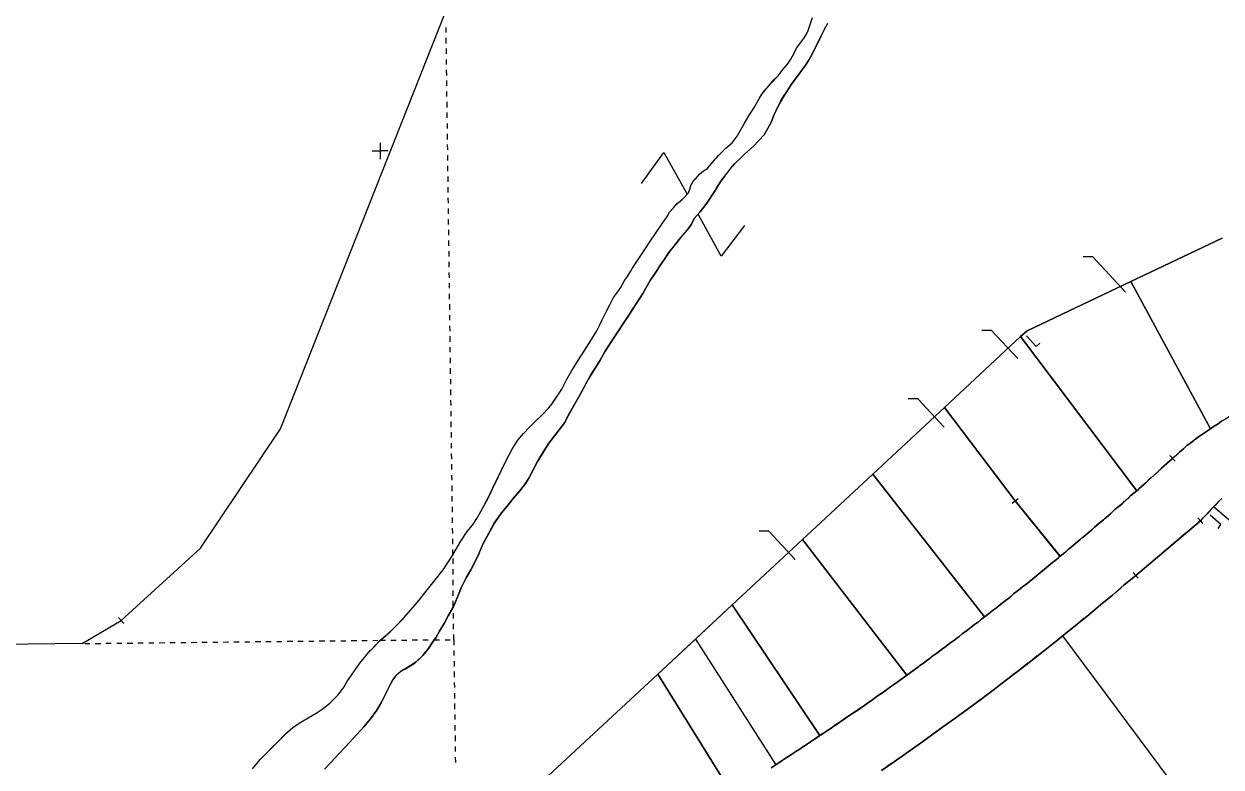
# Model space of a CAD drawing. Extents: x -8 to 2448, y 177 to 3185.
# Drawn here: x 812 to 1710, y 2049 to 2607 of the extents above; entities that cross this region are included whole.
import ezdxf

# ---------------------------------------------------------------- set-up
doc = ezdxf.new("R2010")
doc.units = 0
doc.layers.add('Cadastral_Map', color=7, linetype='CONTINUOUS')

msp = doc.modelspace()

# ---------------------------------------------------------------- linework, layer by layer
at = {"layer": 'Cadastral_Map', "color": 7}
for points in [[(855.85865, 2141.5315), (885.13929, 2158.8116), (944.66059, 2213.0519), (1004.6619, 2302.8124), (1128.7446, 2616.254)], [(1133.7847, 2208.0119), (1135.7048, 2211.1319), (1139.7848, 2218.3319), (1144.585, 2225.532), (1148.665, 2230.332), (1152.0251, 2235.372), (1154.9052, 2240.652), (1160.6653, 2251.2121), (1162.5853, 2255.0521), (1164.2654, 2258.8921), (1166.1854, 2262.7322), (1168.1055, 2266.8122), (1170.2655, 2271.1322), (1174.3456, 2280.0122), (1178.4257, 2287.4523), (1182.7458, 2294.1723), (1186.8259, 2299.2123), (1191.386, 2304.0124), (1195.9461, 2308.3324), (1198.3461, 2310.7324), (1200.9862, 2313.1324), (1205.7863, 2318.4124), (1208.1863, 2321.2925), (1215.6265, 2332.5725), (1219.4666, 2340.0126), (1223.0667, 2346.4926), (1228.5868, 2355.1326), (1237.947, 2369.7727), (1238.667, 2370.9727), (1242.0271, 2376.2528), (1243.9471, 2380.3328), (1245.8672, 2384.4128), (1248.9872, 2390.4128), (1251.6273, 2395.6929), (1254.5073, 2401.2129), (1257.3874, 2405.2929), (1259.5475, 2408.6529), (1262.4275, 2413.453), (1264.5876, 2416.813), (1267.7076, 2421.613), (1268.4277, 2423.053), (1277.3078, 2436.4931), (1281.6279, 2442.9731), (1286.428, 2450.1732), (1290.7481, 2456.4132), (1294.1082, 2461.2132), (1294.3482, 2461.6932), (1296.5083, 2465.2932), (1299.3883, 2468.6533), (1302.2684, 2471.7733), (1305.6285, 2474.6533), (1307.7885, 2476.5733), (1310.6686, 2479.9333), (1311.6286, 2482.5733), (1312.3486, 2485.4533), (1314.7487, 2489.2934), (1316.4287, 2490.9734), (1318.8288, 2493.8534), (1321.9488, 2496.2534), (1324.8289, 2498.1734), (1326.2689, 2499.8534), (1326.7489, 2500.3334), (1333.2291, 2507.7735), (1334.9091, 2509.6935), (1338.7492, 2513.2935), (1343.3093, 2517.3735), (1347.1494, 2522.4135), (1349.5494, 2526.4936), (1352.4295, 2531.7736), (1356.0296, 2537.7736), (1359.8696, 2544.0137), (1364.1897, 2551.4537), (1366.5898, 2555.0537), (1369.4699, 2558.4137), (1372.1099, 2561.7738), (1374.99, 2564.8938), (1377.87, 2567.7738), (1381.7101, 2572.5738), (1384.8302, 2576.4138), (1387.4702, 2580.2539), (1389.8703, 2584.8139), (1391.7903, 2588.4139), (1396.8305, 2595.3739), (1399.2305, 2598.974), (1400.4305, 2601.614), (1401.8706, 2606.174), (1403.7906, 2611.454)], [(1134.2647, 2169.3716), (1134.9847, 2170.3317), (1137.1448, 2175.8517), (1140.2649, 2183.2917), (1143.8649, 2190.7318), (1147.465, 2196.7318), (1150.5851, 2202.9718), (1153.4651, 2208.9719), (1156.3452, 2216.1719), (1160.9053, 2224.3319), (1164.9854, 2231.772), (1167.3854, 2235.372), (1170.0255, 2238.972), (1170.5055, 2239.692), (1174.5856, 2244.7321), (1179.1457, 2250.4921), (1184.1858, 2256.2521), (1188.5059, 2261.5321), (1190.906, 2265.6122), (1193.786, 2271.3722), (1197.1461, 2277.6122), (1200.5062, 2283.1323), (1206.0263, 2292.0123), (1217.7865, 2307.3724), (1220.6666, 2313.1324), (1229.3068, 2328.4925), (1237.707, 2343.6126), (1241.0671, 2348.8926), (1244.4271, 2354.1726), (1248.2672, 2360.8927), (1253.0673, 2368.8127), (1266.5076, 2388.7328), (1266.7476, 2389.2128), (1276.3478, 2404.3329), (1281.8679, 2413.933), (1285.708, 2419.453), (1290.0281, 2425.933), (1293.6282, 2431.4531), (1295.7882, 2434.8131), (1298.4283, 2438.1731), (1301.0684, 2441.5331), (1303.7084, 2444.8931), (1306.5885, 2448.2531), (1309.7086, 2451.8532), (1312.8286, 2456.4132), (1314.9887, 2460.4932), (1319.3088, 2465.5332), (1324.3489, 2472.0133), (1330.589, 2481.6133), (1333.2291, 2485.9333), (1335.6291, 2489.5334), (1337.7892, 2492.1734), (1343.7893, 2499.8534), (1345.2293, 2501.5334), (1349.0694, 2505.3735), (1352.9095, 2509.2135), (1359.3896, 2514.9735), (1367.5498, 2523.3735), (1372.1099, 2531.7736), (1373.3099, 2533.9336), (1374.75, 2538.2536), (1376.19, 2541.1336), (1377.63, 2544.4937), (1380.0301, 2548.8137), (1382.1901, 2552.6537), (1384.5902, 2556.2537), (1387.9503, 2561.5338), (1394.4304, 2570.1738), (1398.5105, 2575.6938), (1401.1505, 2580.0139), (1403.0706, 2583.3739), (1410.2707, 2597.7739), (1412.4308, 2602.334), (1415.3109, 2607.134)], [(1128.9846, 2600.174), (1128.9846, 2604.014)], [(1128.9846, 2592.0139), (1128.9846, 2596.0939)], [(1129.2246, 2584.0939), (1129.2246, 2588.1739)], [(1129.2246, 2576.1738), (1129.2246, 2580.0139)], [(1129.4646, 2568.0138), (1129.2246, 2572.0938)], [(1129.4646, 2560.0937), (1129.4646, 2564.1738)], [(1129.4646, 2552.1737), (1129.4646, 2556.0137)], [(1129.7046, 2544.0137), (1129.7046, 2548.0937)], [(1129.7046, 2536.0936), (1129.7046, 2540.1736)], [(1129.9446, 2528.1736), (1129.9446, 2532.0136)], [(1129.9446, 2520.0135), (1129.9446, 2524.0936)], [(1079.3035, 2517.3735), (1079.3035, 2505.1335)], [(1130.1846, 2512.0935), (1129.9446, 2516.1735)], [(1073.3034, 2511.3735), (1079.3035, 2511.3735)], [(1085.3037, 2511.3735), (1079.3035, 2511.3735)], [(1130.1846, 2504.1734), (1130.1846, 2508.0135)], [(1275.3878, 2486.8934), (1292.1882, 2510.1735), (1309.7086, 2478.7333)], [(1130.1846, 2496.0134), (1130.1846, 2500.0934)], [(1130.4246, 2488.0934), (1130.4246, 2492.1734)], [(1130.4246, 2480.1733), (1130.4246, 2484.0133)], [(1130.6646, 2472.0133), (1130.4246, 2476.0933)], [(1130.6646, 2464.0932), (1130.6646, 2468.1733)], [(1352.6695, 2455.4532), (1335.1491, 2432.4131), (1317.8687, 2463.8532)], [(1130.6646, 2456.1732), (1130.6646, 2460.0132)], [(1130.9047, 2448.0131), (1130.9047, 2452.0932)], [(1130.9047, 2440.0931), (1130.9047, 2444.1731)], [(1710.9973, 2445.8531), (1642.3558, 2413.213), (1564.5941, 2376.2528), (1559.794, 2371.9327), (1502.6728, 2318.6525), (1448.9116, 2268.7322), (1396.1104, 2219.5319), (1343.5493, 2170.5717), (1287.6281, 2118.4914), (1205.3063, 2042.171)], [(1710.9973, 2445.8531), (1642.3558, 2413.213)], [(1131.1447, 2432.1731), (1131.1447, 2436.0131)], [(1131.1447, 2424.013), (1131.1447, 2428.093)], [(1638.5157, 2405.2929), (1614.0352, 2431.6931), (1606.835, 2431.6931)], [(1131.3847, 2416.093), (1131.1447, 2420.173)], [(1131.3847, 2408.1729), (1131.3847, 2412.013)], [(1559.794, 2371.9327), (1564.5941, 2376.2528), (1642.3558, 2413.213)], [(1642.3558, 2413.213), (1702.3571, 2302.8124)], [(1131.3847, 2400.0129), (1131.3847, 2404.0929)], [(1131.6247, 2392.0928), (1131.6247, 2396.1729)], [(1131.6247, 2384.1728), (1131.6247, 2388.0128)], [(1131.8647, 2376.0128), (1131.6247, 2380.0928)], [(1131.8647, 2368.0927), (1131.8647, 2372.1727)], [(1559.794, 2371.9327), (1502.6728, 2318.6525), (1448.9116, 2268.7322)], [(1557.634, 2355.3726), (1537.9535, 2376.4928), (1530.7534, 2376.4928)], [(1559.794, 2371.9327), (1646.9159, 2256.2521)], [(1574.1943, 2366.8927), (1571.5543, 2364.4927), (1564.1141, 2372.4127)], [(1131.8647, 2360.1727), (1131.8647, 2364.0127)], [(1132.1047, 2352.0126), (1132.1047, 2356.0927)], [(1132.1047, 2344.0926), (1132.1047, 2348.1726)], [(1132.3447, 2336.1725), (1132.3447, 2340.0126)], [(1132.3447, 2328.0125), (1132.3447, 2332.0925)], [(1767.8785, 2332.5725), (1764.9985, 2331.8525), (1761.6384, 2330.8925), (1758.5183, 2330.1725), (1755.3983, 2329.2125), (1752.2782, 2328.0125), (1749.1581, 2327.0525), (1746.0381, 2325.8525), (1742.918, 2324.6525), (1739.7979, 2323.4525), (1736.6779, 2322.2525), (1733.7978, 2320.8125), (1730.6777, 2319.3725), (1727.7977, 2317.9324), (1724.9176, 2316.4924), (1722.0375, 2315.0524), (1719.1575, 2313.3724), (1716.2774, 2311.6924), (1713.3974, 2310.0124), (1710.5173, 2308.3324), (1707.8772, 2306.4124), (1704.9972, 2304.7324), (1702.3571, 2302.8124)], [(1132.5847, 2320.0925), (1132.3447, 2324.1725)], [(1502.4328, 2304.0124), (1482.7523, 2325.1325), (1475.5522, 2325.1325)], [(1589.3146, 2207.0519), (1555.7139, 2248.5721), (1502.6728, 2318.6525)], [(1132.5847, 2312.1724), (1132.5847, 2316.0124)], [(1132.5847, 2304.0124), (1132.5847, 2308.0924)], [(1372.5899, 2048.171), (1376.91, 2051.051), (1380.9901, 2053.691), (1381.4701, 2053.931), (1381.9501, 2054.411), (1386.5102, 2057.291), (1390.3503, 2059.9311), (1390.8303, 2060.1711), (1391.3103, 2060.4111), (1395.8704, 2063.5311), (1399.9505, 2066.1711), (1400.1905, 2066.4111), (1400.6705, 2066.6511), (1405.2306, 2069.7711), (1409.3107, 2072.4111), (1409.7907, 2072.6511), (1414.5908, 2076.0111), (1418.9109, 2078.8912), (1419.1509, 2079.1312), (1424.191, 2082.4912), (1428.2711, 2085.1312), (1428.5111, 2085.3712), (1433.3112, 2088.7312), (1437.6313, 2091.6112), (1442.9115, 2095.2113), (1446.7515, 2098.0913), (1452.2717, 2101.9313), (1456.1117, 2104.5713), (1462.1119, 2108.8913), (1465.2319, 2111.0513), (1474.3521, 2117.7714), (1483.4723, 2124.2514), (1483.7123, 2124.4914), (1484.1923, 2124.9714), (1486.8324, 2126.8914), (1492.3525, 2130.9714), (1493.0725, 2131.4514), (1494.0326, 2132.1714), (1496.9126, 2134.3315), (1501.4727, 2137.6915), (1502.6728, 2138.4115), (1503.6328, 2139.3715), (1506.5128, 2141.5315), (1510.3529, 2144.4115), (1512.033, 2145.6115), (1513.473, 2146.5715), (1515.873, 2148.7315), (1519.2331, 2151.1316), (1521.1532, 2152.5716), (1523.0732, 2154.0116), (1525.2332, 2155.6916), (1528.1133, 2157.8516), (1530.5134, 2159.7716), (1532.6734, 2161.4516), (1534.8334, 2163.1316), (1536.9935, 2164.8116), (1539.3936, 2166.7316), (1541.7936, 2168.4116), (1543.7137, 2170.0917), (1545.8737, 2171.7717), (1548.2738, 2173.6917), (1550.9138, 2175.6117), (1552.5938, 2177.0517), (1554.5139, 2178.7317), (1557.1539, 2180.8917), (1559.794, 2182.8117), (1561.474, 2184.2517), (1563.3941, 2185.6917), (1566.2741, 2187.8517), (1568.9142, 2190.0118), (1570.3542, 2191.4518), (1572.0343, 2192.6518), (1574.9143, 2195.0518), (1577.7944, 2197.4518), (1579.2344, 2198.6518), (1580.6744, 2199.8518), (1583.7945, 2202.2518), (1586.6746, 2204.6518), (1588.1146, 2205.8518), (1589.3146, 2207.0519), (1592.6747, 2209.6919), (1595.5548, 2212.0919), (1596.7548, 2213.0519), (1597.9548, 2214.0119), (1601.3149, 2216.8919), (1604.435, 2219.5319), (1605.395, 2220.4919), (1606.595, 2221.2119), (1610.1951, 2224.3319), (1613.3152, 2226.972), (1614.0352, 2227.692), (1614.9952, 2228.652), (1618.8353, 2231.772), (1621.9554, 2234.412), (1622.6754, 2235.132), (1623.6354, 2235.852), (1627.4755, 2239.212), (1630.5955, 2242.092), (1631.3156, 2242.572), (1632.0356, 2243.292), (1636.1157, 2246.6521), (1639.4757, 2249.7721), (1639.9558, 2250.2521), (1640.4358, 2250.4921), (1642.5958, 2252.6521), (1644.7559, 2254.3321), (1646.9159, 2256.2521), (1648.1159, 2257.2121), (1648.3559, 2257.6921), (1648.8359, 2257.9321), (1653.636, 2262.2521), (1656.7561, 2265.1322), (1657.2361, 2265.3722), (1662.7562, 2270.4122), (1665.3963, 2272.8122), (1673.7965, 2280.4922), (1676.4365, 2282.8923), (1679.0766, 2285.2923), (1681.9567, 2287.6923), (1684.5967, 2290.0923), (1687.4768, 2292.2523), (1690.3568, 2294.4123), (1693.2369, 2296.5723), (1696.357, 2298.7323), (1699.237, 2300.6524), (1702.3571, 2302.8124), (1704.9972, 2304.7324), (1707.8772, 2306.4124), (1710.5173, 2308.3324)], [(1132.8247, 2296.0923), (1132.8247, 2300.1724)], [(1646.9159, 2256.2521), (1647.8759, 2257.2121), (1648.3559, 2257.6921), (1648.8359, 2257.9321), (1653.636, 2262.2521), (1656.7561, 2265.1322), (1657.2361, 2265.3722), (1662.7562, 2270.4122), (1665.3963, 2272.8122), (1673.7965, 2280.4922), (1676.4365, 2282.8923), (1679.0766, 2285.2923), (1681.9567, 2287.6923), (1684.5967, 2290.0923), (1687.4768, 2292.2523), (1690.3568, 2294.4123), (1693.2369, 2296.5723), (1696.357, 2298.7323), (1699.237, 2300.6524), (1702.3571, 2302.8124)], [(1132.8247, 2288.1723), (1132.8247, 2292.0123)], [(1133.0647, 2280.0122), (1132.8247, 2284.0923)], [(1671.6364, 2282.6523), (1675.7165, 2278.3322)], [(1133.0647, 2272.0922), (1133.0647, 2276.1722)], [(1133.3047, 2264.1722), (1133.0647, 2268.0122)], [(1448.9116, 2268.7322), (1396.1104, 2219.5319)], [(1448.9116, 2268.7322), (1532.6734, 2161.4516)], [(1133.3047, 2256.0121), (1133.3047, 2260.0921)], [(1589.3146, 2207.0519), (1592.6747, 2209.6919), (1595.5548, 2212.0919), (1596.7548, 2213.0519), (1597.9548, 2214.0119), (1601.3149, 2216.8919), (1604.435, 2219.5319), (1605.395, 2220.4919), (1606.595, 2221.2119), (1610.1951, 2224.3319), (1613.3152, 2226.972), (1614.0352, 2227.692), (1614.9952, 2228.652), (1618.8353, 2231.772), (1621.9554, 2234.412), (1622.6754, 2235.132), (1623.6354, 2235.852), (1627.4755, 2239.212), (1630.5955, 2242.092), (1631.3156, 2242.572), (1632.0356, 2243.292), (1636.1157, 2246.6521), (1639.4757, 2249.7721), (1639.9558, 2250.2521), (1640.4358, 2250.4921), (1642.5958, 2252.6521), (1644.7559, 2254.3321), (1646.9159, 2256.2521)], [(1133.3047, 2248.0921), (1133.3047, 2252.1721)], [(1710.7573, 2250.4921), (1708.5972, 2248.3321), (1706.6772, 2246.4121), (1704.5172, 2244.2521), (1694.6769, 2233.692), (1646.1959, 2192.6518), (1637.3157, 2185.2117), (1628.6755, 2177.7717), (1619.7953, 2170.5717), (1610.9151, 2163.1316), (1602.2749, 2155.9316), (1593.1547, 2148.7315), (1591.4747, 2147.2915), (1584.2745, 2141.5315), (1575.3943, 2134.5715), (1566.2741, 2127.3714), (1557.394, 2120.4114), (1548.2738, 2113.4513), (1539.1536, 2106.4913), (1530.0334, 2099.5313), (1520.6731, 2092.8112), (1511.553, 2086.0912), (1502.1927, 2079.3712), (1493.0725, 2072.6511), (1483.7123, 2065.9311), (1474.3521, 2059.4511), (1464.9919, 2052.731), (1455.3917, 2046.251)], [(1557.874, 2250.2521), (1553.5539, 2246.6521)], [(1710.7573, 2250.4921), (1708.5972, 2248.3321), (1706.6772, 2246.4121), (1704.5172, 2244.2521)], [(1133.5447, 2240.172), (1133.5447, 2244.0121)], [(1133.5447, 2232.012), (1133.5447, 2236.092)], [(1591.4747, 2147.2915), (1593.1547, 2148.7315), (1602.2749, 2155.9316), (1610.9151, 2163.1316), (1619.7953, 2170.5717), (1628.6755, 2177.7717), (1637.3157, 2185.2117), (1646.1959, 2192.6518), (1694.6769, 2233.692), (1704.5172, 2244.2521)], [(1707.8772, 2227.932), (1710.0373, 2230.812), (1701.8771, 2237.772)], [(1811.5595, 2082.4912), (1810.5995, 2154.4916), (1704.5172, 2244.2521)], [(1133.7847, 2224.0919), (1133.5447, 2228.172)], [(1692.7569, 2235.852), (1696.597, 2231.532)], [(1133.7847, 2216.1719), (1133.7847, 2220.0119)], [(1396.1104, 2219.5319), (1343.5493, 2170.5717)], [(1390.5903, 2204.6518), (1370.9099, 2225.772), (1363.7097, 2225.772)], [(1396.1104, 2219.5319), (1474.3521, 2117.7714)], [(1133.7847, 2208.0119), (1133.7847, 2212.0919)], [(1079.3035, 2143.9315), (1084.8237, 2148.4915), (1086.9837, 2150.4115), (1090.1038, 2153.5316), (1093.4638, 2156.8916), (1096.1039, 2159.5316), (1098.984, 2162.8916), (1102.344, 2166.7316), (1108.5842, 2174.1717), (1112.9043, 2179.6917), (1119.8644, 2188.3318), (1126.5846, 2196.7318), (1130.9047, 2203.4518), (1132.1047, 2205.3718), (1133.7847, 2208.0119)], [(1134.0247, 2201.2918), (1134.0247, 2205.3718)], [(1532.6734, 2161.4516), (1534.8334, 2163.1316), (1536.9935, 2164.8116), (1539.3936, 2166.7316), (1541.7936, 2168.4116), (1543.7137, 2170.0917), (1545.8737, 2171.7717), (1548.2738, 2173.6917), (1550.9138, 2175.6117), (1552.5938, 2177.0517), (1554.5139, 2178.7317), (1557.1539, 2180.8917), (1559.794, 2182.8117), (1561.474, 2184.2517), (1563.3941, 2185.6917), (1566.2741, 2187.8517), (1568.9142, 2190.0118), (1570.3542, 2191.4518), (1572.0343, 2192.6518), (1574.9143, 2195.0518), (1577.7944, 2197.4518), (1579.2344, 2198.6518), (1580.6744, 2199.8518), (1583.7945, 2202.2518), (1586.6746, 2204.6518), (1588.1146, 2205.8518), (1589.3146, 2207.0519)], [(1134.0247, 2193.3718), (1134.0247, 2197.4518)], [(1644.2758, 2194.8118), (1647.8759, 2190.4918)], [(1134.2647, 2185.4517), (1134.0247, 2189.2918)], [(1134.2647, 2177.2917), (1134.2647, 2181.3717)], [(1134.2647, 2169.3716), (1134.2647, 2173.4517)], [(1119.8644, 2144.1715), (1121.0644, 2145.8515), (1123.9445, 2150.8916), (1127.3046, 2156.6516), (1130.4246, 2162.4116), (1133.5447, 2167.6916), (1134.2647, 2169.3716)], [(1134.5047, 2168.4116), (1134.2647, 2169.3716)], [(1134.5047, 2160.2516), (1134.5047, 2164.3316)], [(1343.5493, 2170.5717), (1315.9487, 2144.8915), (1287.6281, 2118.4914)], [(1343.5493, 2170.5717), (1409.3107, 2072.4111)], [(883.21925, 2160.9716), (887.05933, 2156.6516)], [(1134.5047, 2152.3316), (1134.5047, 2156.4116)], [(1474.3521, 2117.7714), (1483.4723, 2124.2514), (1483.7123, 2124.4914), (1484.1923, 2124.9714), (1486.8324, 2126.8914), (1492.3525, 2130.9714), (1493.0725, 2131.4514), (1494.0326, 2132.1714), (1496.9126, 2134.3315), (1501.4727, 2137.6915), (1502.6728, 2138.4115), (1503.6328, 2139.3715), (1506.5128, 2141.5315), (1510.3529, 2144.4115), (1512.033, 2145.6115), (1513.473, 2146.5715), (1515.873, 2148.7315), (1519.2331, 2151.1316), (1521.1532, 2152.5716), (1523.0732, 2154.0116), (1525.2332, 2155.6916), (1528.1133, 2157.8516), (1530.5134, 2159.7716), (1532.6734, 2161.4516)], [(1134.7447, 2144.4115), (1134.7447, 2148.2515)], [(1455.3917, 2046.251), (1464.9919, 2052.731), (1474.3521, 2059.4511), (1483.7123, 2065.9311), (1493.0725, 2072.6511), (1502.1927, 2079.3712), (1511.553, 2086.0912), (1520.6731, 2092.8112), (1530.0334, 2099.5313), (1539.1536, 2106.4913), (1548.2738, 2113.4513), (1557.394, 2120.4114), (1566.2741, 2127.3714), (1575.3943, 2134.5715), (1584.2745, 2141.5315), (1591.4747, 2147.2915)], [(1799.0792, 1996.0907), (1728.9977, 1962.4905), (1591.4747, 2147.2915)], [(855.85865, 2141.5315), (794.89733, 2140.8115)], [(857.7787, 2141.5315), (861.61878, 2141.5315)], [(865.69887, 2141.5315), (869.77896, 2141.5315)], [(873.61904, 2141.7715), (877.69913, 2141.7715)], [(881.77922, 2141.7715), (885.6193, 2141.7715)], [(889.69939, 2141.7715), (893.77948, 2141.7715)], [(897.61957, 2142.0115), (901.69965, 2142.0115)], [(905.77974, 2142.0115), (909.61983, 2142.0115)], [(913.69992, 2142.0115), (917.78, 2142.2515)], [(921.62009, 2142.2515), (925.70018, 2142.2515)], [(929.78027, 2142.2515), (933.62035, 2142.2515)], [(937.70044, 2142.2515), (941.78053, 2142.4915)], [(945.62061, 2142.4915), (949.7007, 2142.4915)], [(953.78079, 2142.4915), (957.62087, 2142.4915)], [(961.70096, 2142.4915), (965.78105, 2142.7315)], [(969.62113, 2142.7315), (973.70122, 2142.7315)], [(977.78131, 2142.7315), (981.6214, 2142.7315)], [(983.54144, 2047.451), (989.30156, 2054.411), (994.82168, 2059.9311), (998.42176, 2063.7711), (1001.5418, 2066.6511), (1007.782, 2072.8911), (1010.902, 2075.7711), (1013.7821, 2078.4112), (1018.5822, 2081.7712), (1025.3024, 2085.8512), (1031.3025, 2089.2112), (1036.5826, 2092.8112), (1041.8627, 2096.8913), (1047.8628, 2102.8913), (1052.4229, 2109.1313), (1054.343, 2112.7313), (1064.1832, 2126.8914), (1071.8634, 2136.2515), (1072.5834, 2136.7315), (1079.3035, 2143.9315)], [(985.70148, 2142.9715), (989.78157, 2142.9715)], [(993.62166, 2142.9715), (997.70175, 2142.9715)], [(1001.7818, 2142.9715), (1005.6219, 2142.9715)], [(1009.702, 2143.2115), (1013.7821, 2143.2115)], [(1017.6222, 2143.2115), (1021.7023, 2143.2115)], [(1025.7824, 2143.2115), (1029.6224, 2143.2115)], [(1033.7025, 2143.4515), (1037.7826, 2143.4515)], [(1037.5426, 2047.211), (1042.5827, 2052.491), (1048.3429, 2058.7311), (1053.143, 2063.7711), (1061.7831, 2073.1311), (1064.4232, 2076.0111), (1067.0633, 2078.8912), (1072.1034, 2084.8912), (1076.9035, 2091.6112), (1080.5036, 2097.6113), (1083.6236, 2104.0913), (1087.4637, 2111.5313), (1088.9037, 2114.1714), (1091.0638, 2117.2914), (1091.7838, 2118.0114), (1094.6639, 2120.4114), (1097.7839, 2122.3314), (1102.104, 2124.7314), (1105.7041, 2127.1314), (1108.8242, 2130.0114), (1111.4642, 2132.6515), (1115.5443, 2137.6915), (1118.4244, 2142.0115), (1119.8644, 2144.1715)], [(1041.6227, 2143.4515), (1045.7028, 2143.4515)], [(1049.7829, 2143.4515), (1053.623, 2143.4515)], [(1057.7031, 2143.6915), (1061.7831, 2143.6915)], [(1065.6232, 2143.6915), (1069.7033, 2143.6915)], [(1073.7834, 2143.6915), (1077.6235, 2143.9315)], [(1079.3035, 2143.9315), (1083.3836, 2143.9315)], [(1087.4637, 2143.9315), (1091.3038, 2143.9315)], [(1095.3839, 2143.9315), (1099.464, 2143.9315)], [(1103.3041, 2144.1715), (1107.3841, 2144.1715)], [(1111.4642, 2144.1715), (1115.3043, 2144.1715)], [(1119.3844, 2144.1715), (1119.8644, 2144.1715)], [(1119.8644, 2144.1715), (1123.9445, 2144.1715)], [(1128.0246, 2144.1715), (1131.8647, 2144.4115)], [(1134.7447, 2144.4115), (1134.7447, 2140.3315)], [(1315.9487, 2144.8915), (1376.19, 2050.571)], [(1134.7447, 2136.2515), (1134.7447, 2132.4115)], [(1134.9847, 2128.3314), (1134.9847, 2124.2514)], [(1134.9847, 2120.4114), (1134.9847, 2116.3314)], [(1134.9847, 2112.2513), (1135.2247, 2108.4113)], [(1287.6281, 2118.4914), (1205.3063, 2042.171)], [(1287.6281, 2118.4914), (1342.8293, 2029.4509)], [(1409.3107, 2072.4111), (1409.7907, 2072.6511), (1414.5908, 2076.0111), (1418.9109, 2078.8912), (1419.1509, 2079.1312), (1424.191, 2082.4912), (1428.2711, 2085.1312), (1428.5111, 2085.3712), (1433.3112, 2088.7312), (1437.3913, 2091.6112), (1437.6313, 2091.8512), (1442.9115, 2095.2113), (1446.7515, 2098.0913), (1452.2717, 2101.9313), (1456.1117, 2104.5713), (1462.1119, 2108.8913), (1465.2319, 2111.0513), (1474.3521, 2117.7714)], [(1135.2247, 2104.3313), (1135.2247, 2100.2513)], [(1135.2247, 2096.4113), (1135.2247, 2092.3312)], [(1135.4648, 2088.2512), (1135.4648, 2084.4112)], [(1135.4648, 2080.3312), (1135.4648, 2076.2511)], [(1135.7048, 2072.4111), (1135.7048, 2068.3311)], [(1372.5899, 2048.171), (1376.19, 2050.571), (1376.91, 2051.051), (1380.9901, 2053.691), (1381.4701, 2053.931), (1381.9501, 2054.411), (1386.5102, 2057.291), (1390.3503, 2059.9311), (1390.8303, 2060.1711), (1391.3103, 2060.4111), (1395.8704, 2063.5311), (1399.9505, 2066.1711), (1400.1905, 2066.4111), (1400.6705, 2066.6511), (1405.2306, 2069.7711), (1409.3107, 2072.4111)], [(1135.7048, 2064.2511), (1135.7048, 2060.4111)], [(1135.7048, 2056.331), (1135.9448, 2052.251)]]:
    msp.add_lwpolyline(points, dxfattribs=at)
at = {"layer": 'Cadastral_Map', "color": 4}
for points in [[(1333.2291, 2507.7735), (1334.9091, 2509.6935), (1338.7492, 2513.2935), (1343.3093, 2517.3735), (1347.1494, 2522.4135), (1349.5494, 2526.4936), (1352.4295, 2531.7736), (1356.0296, 2537.7736), (1359.8696, 2544.0137), (1364.9098, 2552.6537), (1368.0298, 2556.9737), (1372.8299, 2562.4938), (1377.87, 2567.7738), (1381.7101, 2572.5738), (1384.8302, 2576.4138), (1387.4702, 2580.2539), (1389.8703, 2584.8139), (1391.7903, 2588.4139), (1396.8305, 2595.3739), (1399.2305, 2598.974), (1400.4305, 2601.614), (1401.8706, 2606.174)], [(1412.4308, 2602.334), (1410.2707, 2597.7739), (1403.0706, 2583.3739), (1401.1505, 2580.0139), (1398.5105, 2575.6938), (1394.4304, 2570.1738), (1387.9503, 2561.5338), (1381.7101, 2551.6937), (1378.8301, 2546.8937), (1374.75, 2538.2536), (1373.3099, 2533.9336), (1367.5498, 2523.3735), (1359.3896, 2514.9735), (1352.9095, 2509.2135), (1349.0694, 2505.3735), (1345.2293, 2501.5334), (1343.7893, 2499.8534)], [(1313.3086, 2487.1334), (1314.7487, 2489.2934), (1316.1887, 2490.9734), (1316.4287, 2490.9734), (1318.8288, 2493.8534), (1321.9488, 2496.2534), (1324.8289, 2498.1734), (1326.2689, 2499.8534), (1326.7489, 2500.3334)], [(1337.7892, 2492.1734), (1335.6291, 2489.5334), (1333.2291, 2485.9333), (1330.589, 2481.6133), (1324.3489, 2472.0133), (1319.3088, 2465.5332), (1314.9887, 2460.4932), (1312.8286, 2456.4132), (1309.7086, 2451.8532), (1305.1485, 2446.8131), (1301.3084, 2441.7731), (1297.4683, 2436.9731), (1293.6282, 2431.4531), (1290.0281, 2425.933), (1285.708, 2419.453), (1281.8679, 2413.933), (1276.3478, 2404.3329), (1266.5076, 2388.7328), (1253.0673, 2368.8127), (1248.2672, 2360.8927), (1244.4271, 2354.1726), (1241.0671, 2348.8926), (1235.5469, 2340.2526), (1229.3068, 2328.4925), (1221.3866, 2314.5724)], [(1208.9064, 2322.4925), (1215.6265, 2332.5725), (1219.4666, 2340.0126), (1223.0667, 2346.4926), (1230.5068, 2358.0127), (1234.5869, 2364.4927), (1238.667, 2370.9727), (1242.0271, 2376.2528), (1243.9471, 2380.3328), (1245.8672, 2384.4128), (1248.9872, 2390.4128), (1251.6273, 2395.6929), (1254.5073, 2401.2129), (1257.3874, 2405.2929), (1259.5475, 2408.6529), (1262.4275, 2413.453), (1264.5876, 2416.813), (1267.7076, 2421.613), (1268.4277, 2423.053), (1277.3078, 2436.4931), (1281.6279, 2442.9731), (1286.428, 2450.1732), (1290.7481, 2456.4132), (1294.1082, 2461.2132), (1296.5083, 2465.2932), (1300.8284, 2470.3333), (1304.4284, 2473.6933), (1307.7885, 2476.5733), (1310.6686, 2479.9333), (1311.6286, 2482.5733), (1312.3486, 2485.4533), (1313.3086, 2487.1334)], [(1133.5447, 2207.5319), (1135.7048, 2211.1319), (1139.7848, 2218.3319), (1144.585, 2225.532), (1148.665, 2230.332), (1152.0251, 2235.372), (1154.9052, 2240.652), (1161.1453, 2252.4121), (1165.4654, 2261.5321), (1170.2655, 2271.1322), (1174.3456, 2280.0122), (1178.4257, 2287.4523), (1182.7458, 2294.1723), (1186.8259, 2299.2123), (1191.386, 2304.0124), (1195.9461, 2308.3324), (1200.9862, 2313.1324), (1205.7863, 2318.4124), (1208.1863, 2321.2925), (1208.9064, 2322.4925)], [(1221.3866, 2314.5724), (1220.6666, 2313.1324), (1217.7865, 2307.3724), (1206.0263, 2292.0123), (1197.1461, 2277.6122), (1193.786, 2271.3722), (1190.906, 2265.6122), (1188.5059, 2261.5321), (1184.1858, 2256.2521), (1179.1457, 2250.4921), (1174.5856, 2244.7321), (1170.5055, 2239.692), (1165.4654, 2232.492), (1156.3452, 2216.1719), (1153.4651, 2208.9719), (1150.5851, 2202.9718), (1147.465, 2196.7318), (1143.8649, 2190.7318), (1140.2649, 2183.2917), (1134.9847, 2170.3317), (1133.5447, 2167.6916), (1130.4246, 2162.4116), (1127.3046, 2156.6516), (1123.9445, 2150.8916), (1121.0644, 2145.8515), (1118.4244, 2142.0115), (1115.5443, 2137.6915), (1111.4642, 2132.6515), (1106.4241, 2127.8514), (1102.104, 2124.9714), (1099.464, 2123.2914), (1096.1039, 2121.6114), (1091.7838, 2118.0114), (1091.0638, 2117.2914), (1088.9037, 2114.1714), (1087.4637, 2111.5313), (1083.6236, 2104.0913), (1080.5036, 2097.6113), (1076.9035, 2091.6112), (1072.1034, 2084.8912), (1067.0633, 2078.8912), (1061.7831, 2073.1311), (1053.143, 2063.7711), (1048.3429, 2058.7311), (1042.5827, 2052.491), (1037.5426, 2047.211)], [(983.54144, 2047.451), (989.30156, 2054.411), (994.82168, 2059.9311), (1001.3018, 2066.4111), (1008.742, 2074.0911), (1013.7821, 2078.4112), (1018.5822, 2081.7712), (1025.3024, 2085.8512), (1031.3025, 2089.2112), (1036.5826, 2092.8112), (1041.8627, 2096.8913), (1047.8628, 2102.8913), (1052.4229, 2108.8913), (1054.343, 2112.7313), (1064.1832, 2126.8914), (1071.8634, 2136.2515), (1072.5834, 2136.7315), (1079.5435, 2143.9315), (1084.8237, 2148.4915), (1090.3438, 2153.7716), (1097.3039, 2160.9716), (1102.344, 2166.7316), (1108.5842, 2174.1717), (1112.9043, 2179.6917), (1119.8644, 2188.3318), (1126.5846, 2196.7318), (1130.9047, 2203.4518), (1133.5447, 2207.5319)]]:
    msp.add_lwpolyline(points, dxfattribs=at)
at = {"layer": 'Cadastral_Map', "color": 1}
for points in [[(1710.9973, 2445.8531), (1642.3558, 2413.213), (1564.5941, 2376.2528), (1559.794, 2371.9327), (1502.6728, 2318.6525), (1448.9116, 2268.7322), (1396.1104, 2219.5319), (1343.5493, 2170.5717), (1287.6281, 2118.4914), (1205.3063, 2042.171)], [(1710.5173, 2308.3324), (1707.8772, 2306.4124), (1704.9972, 2304.7324), (1702.3571, 2302.8124), (1642.3558, 2413.213), (1710.9973, 2445.8531)], [(1372.5899, 2048.171), (1376.91, 2051.051), (1380.9901, 2053.691), (1381.4701, 2053.931), (1381.9501, 2054.411), (1386.5102, 2057.291), (1390.3503, 2059.9311), (1390.8303, 2060.1711), (1391.3103, 2060.4111), (1395.8704, 2063.5311), (1399.9505, 2066.1711), (1400.1905, 2066.4111), (1400.6705, 2066.6511), (1405.2306, 2069.7711), (1409.3107, 2072.4111), (1409.7907, 2072.6511), (1414.5908, 2076.0111), (1418.9109, 2078.8912), (1419.1509, 2079.1312), (1424.191, 2082.4912), (1428.2711, 2085.1312), (1428.5111, 2085.3712), (1433.3112, 2088.7312), (1437.6313, 2091.6112), (1442.9115, 2095.2113), (1446.7515, 2098.0913), (1452.2717, 2101.9313), (1456.1117, 2104.5713), (1462.1119, 2108.8913), (1465.2319, 2111.0513), (1474.3521, 2117.7714), (1483.4723, 2124.2514), (1483.7123, 2124.4914), (1484.1923, 2124.9714), (1486.8324, 2126.8914), (1492.3525, 2130.9714), (1493.0725, 2131.4514), (1494.0326, 2132.1714), (1496.9126, 2134.3315), (1501.4727, 2137.6915), (1502.6728, 2138.4115), (1503.6328, 2139.3715), (1506.5128, 2141.5315), (1510.3529, 2144.4115), (1512.033, 2145.6115), (1513.473, 2146.5715), (1515.873, 2148.7315), (1519.2331, 2151.1316), (1521.1532, 2152.5716), (1523.0732, 2154.0116), (1525.2332, 2155.6916), (1528.1133, 2157.8516), (1530.5134, 2159.7716), (1532.6734, 2161.4516), (1534.8334, 2163.1316), (1536.9935, 2164.8116), (1539.3936, 2166.7316), (1541.7936, 2168.4116), (1543.7137, 2170.0917), (1545.8737, 2171.7717), (1548.2738, 2173.6917), (1550.9138, 2175.6117), (1552.5938, 2177.0517), (1554.5139, 2178.7317), (1557.1539, 2180.8917), (1559.794, 2182.8117), (1561.474, 2184.2517), (1563.3941, 2185.6917), (1566.2741, 2187.8517), (1568.9142, 2190.0118), (1570.3542, 2191.4518), (1572.0343, 2192.6518), (1574.9143, 2195.0518), (1577.7944, 2197.4518), (1579.2344, 2198.6518), (1580.6744, 2199.8518), (1583.7945, 2202.2518), (1586.6746, 2204.6518), (1588.1146, 2205.8518), (1589.3146, 2207.0519), (1592.6747, 2209.6919), (1595.5548, 2212.0919), (1596.7548, 2213.0519), (1597.9548, 2214.0119), (1601.3149, 2216.8919), (1604.435, 2219.5319), (1605.395, 2220.4919), (1606.595, 2221.2119), (1610.1951, 2224.3319), (1613.3152, 2226.972), (1614.0352, 2227.692), (1614.9952, 2228.652), (1618.8353, 2231.772), (1621.9554, 2234.412), (1622.6754, 2235.132), (1623.6354, 2235.852), (1627.4755, 2239.212), (1630.5955, 2242.092), (1631.3156, 2242.572), (1632.0356, 2243.292), (1636.1157, 2246.6521), (1639.4757, 2249.7721), (1639.9558, 2250.2521), (1640.4358, 2250.4921), (1642.5958, 2252.6521), (1644.7559, 2254.3321), (1646.9159, 2256.2521), (1648.1159, 2257.2121), (1648.3559, 2257.6921), (1648.8359, 2257.9321), (1653.636, 2262.2521), (1656.7561, 2265.1322), (1657.2361, 2265.3722), (1662.7562, 2270.4122), (1665.3963, 2272.8122), (1673.7965, 2280.4922), (1676.4365, 2282.8923), (1679.0766, 2285.2923), (1681.9567, 2287.6923), (1684.5967, 2290.0923), (1687.4768, 2292.2523), (1690.3568, 2294.4123), (1693.2369, 2296.5723), (1696.357, 2298.7323), (1699.237, 2300.6524), (1702.3571, 2302.8124), (1704.9972, 2304.7324), (1707.8772, 2306.4124), (1710.5173, 2308.3324)], [(1342.8293, 2029.4509), (1287.6281, 2118.4914), (1287.6281, 2118.4914), (1287.6281, 2118.4914), (1343.5493, 2170.5717), (1409.3107, 2072.4111), (1405.2306, 2069.7711), (1400.6705, 2066.6511), (1400.1905, 2066.4111), (1399.9505, 2066.1711), (1395.8704, 2063.5311), (1391.3103, 2060.4111), (1390.8303, 2060.1711), (1390.3503, 2059.9311), (1386.5102, 2057.291), (1381.9501, 2054.411), (1381.4701, 2053.931), (1380.9901, 2053.691), (1376.91, 2051.051), (1372.5899, 2048.171)], [(1205.3063, 2042.171), (1287.6281, 2118.4914), (1342.8293, 2029.4509)]]:
    msp.add_lwpolyline(points, dxfattribs=at)
for points in [[(1702.3571, 2302.8124), (1699.237, 2300.6524), (1696.357, 2298.7323), (1693.2369, 2296.5723), (1690.3568, 2294.4123), (1687.4768, 2292.2523), (1684.5967, 2290.0923), (1681.9567, 2287.6923), (1679.0766, 2285.2923), (1676.4365, 2282.8923), (1673.7965, 2280.4922), (1665.3963, 2273.0522), (1665.3963, 2272.8122), (1665.1563, 2272.8122), (1662.7562, 2270.4122), (1657.2361, 2265.3722), (1656.7561, 2265.1322), (1656.5161, 2265.1322), (1653.636, 2262.2521), (1648.8359, 2257.9321), (1648.3559, 2257.6921), (1648.1159, 2257.4521), (1648.1159, 2257.2121), (1647.8759, 2257.2121), (1646.9159, 2256.2521), (1559.794, 2371.9327), (1564.5941, 2376.2528), (1642.3558, 2413.213), (1702.3571, 2302.8124), (1702.3571, 2302.8124)], [(1646.9159, 2256.2521), (1644.7559, 2254.3321), (1642.5958, 2252.6521), (1640.4358, 2250.4921), (1639.9558, 2250.2521), (1639.4757, 2249.7721), (1636.1157, 2246.6521), (1632.0356, 2243.292), (1631.3156, 2242.572), (1630.5955, 2242.092), (1627.4755, 2239.212), (1623.6354, 2235.852), (1622.6754, 2235.132), (1621.9554, 2234.412), (1618.8353, 2231.772), (1614.9952, 2228.652), (1614.0352, 2227.692), (1613.3152, 2226.972), (1610.1951, 2224.3319), (1606.595, 2221.2119), (1605.395, 2220.4919), (1604.435, 2219.5319), (1601.3149, 2216.8919), (1597.9548, 2214.0119), (1596.7548, 2213.0519), (1595.5548, 2212.0919), (1592.9147, 2209.9319), (1592.6747, 2209.6919), (1589.5547, 2207.0519), (1555.7139, 2248.5721), (1502.6728, 2318.6525), (1559.794, 2371.9327), (1646.9159, 2256.2521), (1646.9159, 2256.2521)], [(1589.5547, 2207.0519), (1589.3146, 2206.8119), (1588.1146, 2205.8518), (1586.6746, 2204.6518), (1583.7945, 2202.2518), (1580.6744, 2199.8518), (1579.2344, 2198.6518), (1577.7944, 2197.4518), (1574.9143, 2195.0518), (1572.0343, 2192.6518), (1570.3542, 2191.4518), (1568.9142, 2190.0118), (1566.2741, 2187.8517), (1563.3941, 2185.6917), (1561.474, 2184.2517), (1559.794, 2182.8117), (1557.1539, 2180.8917), (1554.5139, 2178.7317), (1552.5938, 2177.0517), (1550.9138, 2175.6117), (1548.2738, 2173.6917), (1545.8737, 2171.7717), (1543.7137, 2170.0917), (1541.7936, 2168.4116), (1539.3936, 2166.7316), (1536.9935, 2164.8116), (1534.8334, 2163.1316), (1532.6734, 2161.4516), (1448.9116, 2268.7322), (1502.6728, 2318.6525), (1555.7139, 2248.5721), (1589.5547, 2207.0519), (1589.5547, 2207.0519)], [(1532.6734, 2161.4516), (1530.5134, 2159.7716), (1528.1133, 2157.8516), (1525.2332, 2155.6916), (1523.0732, 2154.0116), (1521.1532, 2152.5716), (1519.2331, 2151.1316), (1515.873, 2148.7315), (1513.473, 2146.5715), (1512.033, 2145.6115), (1510.3529, 2144.4115), (1506.5128, 2141.5315), (1503.6328, 2139.3715), (1502.6728, 2138.4115), (1501.4727, 2137.6915), (1496.9126, 2134.3315), (1494.0326, 2132.1714), (1493.0725, 2131.4514), (1492.3525, 2130.9714), (1486.8324, 2126.8914), (1484.1923, 2124.9714), (1483.7123, 2124.4914), (1483.4723, 2124.2514), (1474.3521, 2117.7714), (1396.1104, 2219.5319), (1448.9116, 2268.7322), (1532.6734, 2161.4516), (1532.6734, 2161.4516)], [(1474.3521, 2117.7714), (1474.1121, 2117.5314), (1465.2319, 2111.0513), (1462.1119, 2108.8913), (1456.1117, 2104.5713), (1455.8717, 2104.5713), (1452.2717, 2101.9313), (1446.9915, 2098.0913), (1446.7515, 2098.0913), (1442.9115, 2095.2113), (1437.6313, 2091.8512), (1437.6313, 2091.6112), (1437.3913, 2091.6112), (1433.3112, 2088.7312), (1428.5111, 2085.3712), (1428.2711, 2085.3712), (1428.0311, 2085.1312), (1424.191, 2082.4912), (1419.1509, 2079.1312), (1418.9109, 2078.8912), (1418.6709, 2078.6512), (1414.5908, 2076.0111), (1410.0307, 2072.8911), (1409.5507, 2072.6511), (1409.3107, 2072.4111), (1343.5493, 2170.5717), (1396.1104, 2219.5319), (1474.3521, 2117.7714), (1474.3521, 2117.7714)]]:
    msp.add_lwpolyline(points, close=True, dxfattribs=at)
at = {"layer": 'Cadastral_Map', "color": 2}
for points in [[(1372.5899, 2048.171), (1376.91, 2051.051), (1380.9901, 2053.691), (1381.4701, 2053.931), (1381.9501, 2054.411), (1386.5102, 2057.291), (1390.3503, 2059.9311), (1390.8303, 2060.1711), (1391.3103, 2060.4111), (1395.8704, 2063.5311), (1399.9505, 2066.1711), (1400.1905, 2066.4111), (1400.6705, 2066.6511), (1405.2306, 2069.7711), (1409.3107, 2072.4111), (1409.5507, 2072.6511), (1410.0307, 2072.8911), (1414.5908, 2076.0111), (1418.6709, 2078.6512), (1418.9109, 2078.8912), (1419.1509, 2079.1312), (1424.191, 2082.4912), (1428.0311, 2085.1312), (1428.2711, 2085.3712), (1428.5111, 2085.3712), (1433.3112, 2088.7312), (1437.3913, 2091.6112), (1437.6313, 2091.6112), (1437.6313, 2091.8512), (1442.9115, 2095.2113), (1446.7515, 2098.0913), (1446.9915, 2098.0913), (1452.2717, 2101.9313), (1455.8717, 2104.5713), (1456.1117, 2104.5713), (1462.1119, 2108.8913), (1465.2319, 2111.0513), (1474.1121, 2117.5314), (1474.3521, 2117.7714), (1483.4723, 2124.2514), (1483.7123, 2124.4914), (1484.1923, 2124.9714), (1486.8324, 2126.8914), (1492.3525, 2130.9714), (1493.0725, 2131.4514), (1494.0326, 2132.1714), (1496.9126, 2134.3315), (1501.4727, 2137.6915), (1502.6728, 2138.4115), (1503.6328, 2139.3715), (1506.5128, 2141.5315), (1510.3529, 2144.4115), (1512.033, 2145.6115), (1513.473, 2146.5715), (1515.873, 2148.7315), (1519.2331, 2151.1316), (1521.1532, 2152.5716), (1523.0732, 2154.0116), (1525.2332, 2155.6916), (1528.1133, 2157.8516), (1530.5134, 2159.7716), (1532.6734, 2161.4516), (1534.8334, 2163.1316), (1536.9935, 2164.8116), (1539.3936, 2166.7316), (1541.7936, 2168.4116), (1543.7137, 2170.0917), (1545.8737, 2171.7717), (1548.2738, 2173.6917), (1550.9138, 2175.6117), (1552.5938, 2177.0517), (1554.5139, 2178.7317), (1557.1539, 2180.8917), (1559.794, 2182.8117), (1561.474, 2184.2517), (1563.3941, 2185.6917), (1566.2741, 2187.8517), (1568.9142, 2190.0118), (1570.3542, 2191.4518), (1572.0343, 2192.6518), (1574.9143, 2195.0518), (1577.7944, 2197.4518), (1579.2344, 2198.6518), (1580.6744, 2199.8518), (1583.7945, 2202.2518), (1586.6746, 2204.6518), (1588.1146, 2205.8518), (1589.3146, 2206.8119), (1589.5547, 2207.0519), (1592.6747, 2209.6919), (1592.9147, 2209.9319), (1595.5548, 2212.0919), (1596.7548, 2213.0519), (1597.9548, 2214.0119), (1601.3149, 2216.8919), (1604.435, 2219.5319), (1605.395, 2220.4919), (1606.595, 2221.2119), (1610.1951, 2224.3319), (1613.3152, 2226.972), (1614.0352, 2227.692), (1614.9952, 2228.652), (1618.8353, 2231.772), (1621.9554, 2234.412), (1622.6754, 2235.132), (1623.6354, 2235.852), (1627.4755, 2239.212), (1630.5955, 2242.092), (1631.3156, 2242.572), (1632.0356, 2243.292), (1636.1157, 2246.6521), (1639.4757, 2249.7721), (1639.9558, 2250.2521), (1640.4358, 2250.4921), (1642.5958, 2252.6521), (1644.7559, 2254.3321), (1646.9159, 2256.2521), (1647.8759, 2257.2121), (1648.1159, 2257.2121), (1648.1159, 2257.4521), (1648.3559, 2257.6921), (1648.8359, 2257.9321), (1653.636, 2262.2521), (1656.5161, 2265.1322), (1656.7561, 2265.1322), (1657.2361, 2265.3722), (1662.7562, 2270.4122), (1665.1563, 2272.8122), (1665.3963, 2272.8122), (1665.3963, 2273.0522), (1673.7965, 2280.4922), (1676.4365, 2282.8923), (1679.0766, 2285.2923), (1681.9567, 2287.6923), (1684.5967, 2290.0923), (1687.4768, 2292.2523), (1690.3568, 2294.4123), (1693.2369, 2296.5723), (1696.357, 2298.7323), (1699.237, 2300.6524), (1702.3571, 2302.8124), (1704.9972, 2304.7324), (1707.8772, 2306.4124), (1710.5173, 2308.3324)], [(1695.397, 2298.0123), (1696.357, 2298.7323), (1699.237, 2300.6524), (1699.477, 2300.8924)], [(1702.8371, 2303.0524), (1704.9972, 2304.7324), (1706.9172, 2305.9324)], [(1680.9966, 2286.9723), (1681.9567, 2287.6923), (1684.5967, 2290.0923), (1684.8367, 2290.0923)], [(1688.1968, 2292.7323), (1690.3568, 2294.4123), (1692.0369, 2295.6123)], [(1674.2765, 2281.2122), (1676.4365, 2282.8923), (1678.1166, 2284.3323)], [(1661.0762, 2268.9722), (1662.7562, 2270.4122), (1664.6763, 2272.3322)], [(1667.5564, 2274.9722), (1671.3964, 2278.3322)], [(1654.3561, 2262.9722), (1656.5161, 2265.1322), (1656.7561, 2265.1322), (1657.2361, 2265.3722), (1657.9561, 2266.3322)], [(1640.9158, 2250.9721), (1642.5958, 2252.6521), (1644.5158, 2254.3321)], [(1647.6359, 2256.9721), (1647.8759, 2257.2121), (1648.1159, 2257.2121), (1648.1159, 2257.4521), (1648.3559, 2257.6921), (1648.8359, 2257.9321), (1651.236, 2260.3321)], [(1634.1956, 2244.9721), (1636.1157, 2246.6521), (1637.7957, 2248.3321)], [(1709.0773, 2248.8121), (1708.5972, 2248.3321), (1706.6772, 2246.4121), (1705.7172, 2245.2121)], [(1620.5153, 2233.212), (1621.9554, 2234.412), (1622.6754, 2235.132), (1623.6354, 2235.852), (1624.3554, 2236.572)], [(1627.2355, 2239.212), (1627.4755, 2239.212), (1630.5955, 2242.092), (1631.0756, 2242.332)], [(1702.8371, 2242.332), (1699.477, 2238.732)], [(1613.7952, 2227.452), (1614.0352, 2227.692), (1614.9952, 2228.652), (1617.3953, 2230.572)], [(1690.1168, 2229.852), (1686.2768, 2226.492)], [(1696.597, 2235.852), (1694.6769, 2233.692), (1692.9969, 2232.492)], [(1599.8749, 2215.6919), (1601.3149, 2216.8919), (1603.715, 2219.0519)], [(1606.835, 2221.4519), (1610.1951, 2224.3319), (1610.6751, 2224.8119)], [(1676.1965, 2218.0919), (1672.5965, 2214.9719)], [(1683.1567, 2224.0919), (1679.3166, 2220.7319)], [(1593.1547, 2209.9319), (1595.5548, 2212.0919), (1596.7548, 2213.0519), (1596.9948, 2213.2919)], [(1669.4764, 2212.3319), (1665.6363, 2209.2119)], [(1579.2344, 2198.4118), (1579.2344, 2198.6518), (1580.6744, 2199.8518), (1583.0745, 2201.7718)], [(1586.1946, 2204.1718), (1586.6746, 2204.6518), (1588.1146, 2205.8518), (1589.3146, 2206.8119), (1589.5547, 2207.0519), (1590.0347, 2207.5319)], [(1655.7961, 2200.8118), (1651.956, 2197.4518)], [(1662.5162, 2206.5718), (1658.6762, 2203.2118)], [(1572.2743, 2192.8918), (1574.9143, 2195.0518), (1576.1143, 2196.0118)], [(1648.8359, 2194.8118), (1646.1959, 2192.6518), (1644.9959, 2191.6918)], [(1558.114, 2181.6117), (1559.794, 2182.8117), (1561.474, 2184.2517), (1562.194, 2184.7317)], [(1565.3141, 2187.1317), (1566.2741, 2187.8517), (1568.9142, 2190.0118), (1569.1542, 2190.2518)], [(1635.1556, 2183.2917), (1631.3156, 2179.9317)], [(1641.8758, 2189.0518), (1638.2757, 2185.9317)], [(1544.1937, 2170.3317), (1545.8737, 2171.7717), (1548.0337, 2173.4517)], [(1551.1538, 2175.8517), (1552.5938, 2177.0517), (1554.5139, 2178.7317), (1554.9939, 2178.9717)], [(1628.1955, 2177.5317), (1624.3554, 2174.1717)], [(1536.9935, 2164.8116), (1539.3936, 2166.7316), (1540.8336, 2167.9316)], [(1614.2752, 2166.0116), (1610.9151, 2163.1316), (1610.4351, 2162.6516)], [(1621.2353, 2171.7717), (1619.7953, 2170.5717), (1617.3953, 2168.4116)], [(1522.8332, 2153.7716), (1523.0732, 2154.0116), (1525.2332, 2155.6916), (1526.6733, 2156.8916)], [(1529.7933, 2159.2916), (1530.5134, 2159.7716), (1532.6734, 2161.4516), (1533.8734, 2162.4116)], [(1607.315, 2160.2516), (1603.475, 2157.1316)], [(1515.633, 2148.2515), (1515.873, 2148.7315), (1519.2331, 2151.1316), (1519.4731, 2151.3716)], [(1593.3947, 2148.9715), (1593.1547, 2148.7315), (1591.4747, 2147.2915), (1589.5547, 2145.8515)], [(1600.3549, 2154.4916), (1596.5148, 2151.3716)], [(1501.2327, 2137.4515), (1501.4727, 2137.6915), (1502.6728, 2138.4115), (1503.6328, 2139.3715), (1505.3128, 2140.5715)], [(1508.4329, 2142.9715), (1510.3529, 2144.4115), (1512.033, 2145.6115), (1512.513, 2145.8515)], [(1579.4744, 2137.6915), (1575.3943, 2134.5715)], [(1586.4346, 2143.2115), (1584.2745, 2141.5315), (1582.5945, 2140.0915)], [(1486.8324, 2126.8914), (1490.6725, 2129.7714)], [(1494.0326, 2132.1714), (1496.9126, 2134.3315), (1498.1127, 2135.0515)], [(1572.2743, 2132.1714), (1568.4342, 2129.0514)], [(1479.3922, 2121.3714), (1483.4723, 2124.2514), (1483.4723, 2124.4914)], [(1558.114, 2121.1314), (1557.394, 2120.4114), (1554.0339, 2118.0114)], [(1565.3141, 2126.6514), (1561.234, 2123.5314)], [(1464.9919, 2110.8113), (1465.2319, 2111.0513), (1469.072, 2113.9314)], [(1472.1921, 2116.0914), (1474.1121, 2117.5314), (1474.3521, 2117.7714), (1476.2722, 2119.2114)], [(1550.9138, 2115.6114), (1548.2738, 2113.4513), (1547.0737, 2112.4913)], [(1450.1116, 2100.4913), (1452.2717, 2101.9313), (1454.1917, 2103.3713)], [(1457.5518, 2105.7713), (1461.6319, 2108.6513)], [(1536.7535, 2104.5713), (1532.6734, 2101.6913)], [(1543.7137, 2110.0913), (1539.8736, 2106.9713)], [(1435.4713, 2090.1712), (1437.3913, 2091.6112), (1437.6313, 2091.6112), (1437.6313, 2091.8512), (1439.5514, 2093.0512)], [(1442.9115, 2095.4513), (1446.7515, 2098.0913), (1446.9915, 2098.0913), (1446.9915, 2098.0913)], [(1522.1132, 2093.7712), (1520.6731, 2092.8112), (1518.2731, 2090.8912)], [(1529.5533, 2099.2913), (1525.4733, 2096.1713)], [(1428.0311, 2085.1312), (1428.2711, 2085.3712), (1428.5111, 2085.3712), (1432.1112, 2088.0112)], [(1514.913, 2088.4912), (1511.553, 2086.0912), (1510.8329, 2085.6112)], [(1413.1508, 2075.0511), (1414.5908, 2076.0111), (1417.2309, 2077.6912)], [(1420.591, 2080.0912), (1424.191, 2082.4912), (1424.6711, 2082.9712)], [(1500.5127, 2077.9312), (1496.4326, 2075.0511)], [(1507.7129, 2083.2112), (1503.6328, 2080.3312)], [(1398.2705, 2064.9711), (1399.9505, 2066.1711), (1400.1905, 2066.4111), (1400.6705, 2066.6511), (1402.3506, 2067.8511)], [(1405.7106, 2070.0111), (1409.3107, 2072.4111), (1409.5507, 2072.6511), (1409.7907, 2072.6511)], [(1485.8724, 2067.3711), (1483.7123, 2065.9311), (1481.7923, 2064.4911)], [(1493.0725, 2072.6511), (1488.9925, 2069.7711)], [(1383.1502, 2055.131), (1386.5102, 2057.291), (1387.2302, 2057.7711)], [(1390.5903, 2059.9311), (1390.8303, 2060.1711), (1391.3103, 2060.4111), (1394.9104, 2062.8111)], [(1470.9921, 2057.051), (1466.912, 2054.171)], [(1478.4322, 2062.3311), (1474.3521, 2059.4511)], [(1375.47, 2050.331), (1376.91, 2051.051), (1379.7901, 2052.971)], [(1463.7919, 2052.011), (1459.4718, 2049.131)]]:
    msp.add_lwpolyline(points, dxfattribs=at)

doc.saveas('drawing.dxf')
